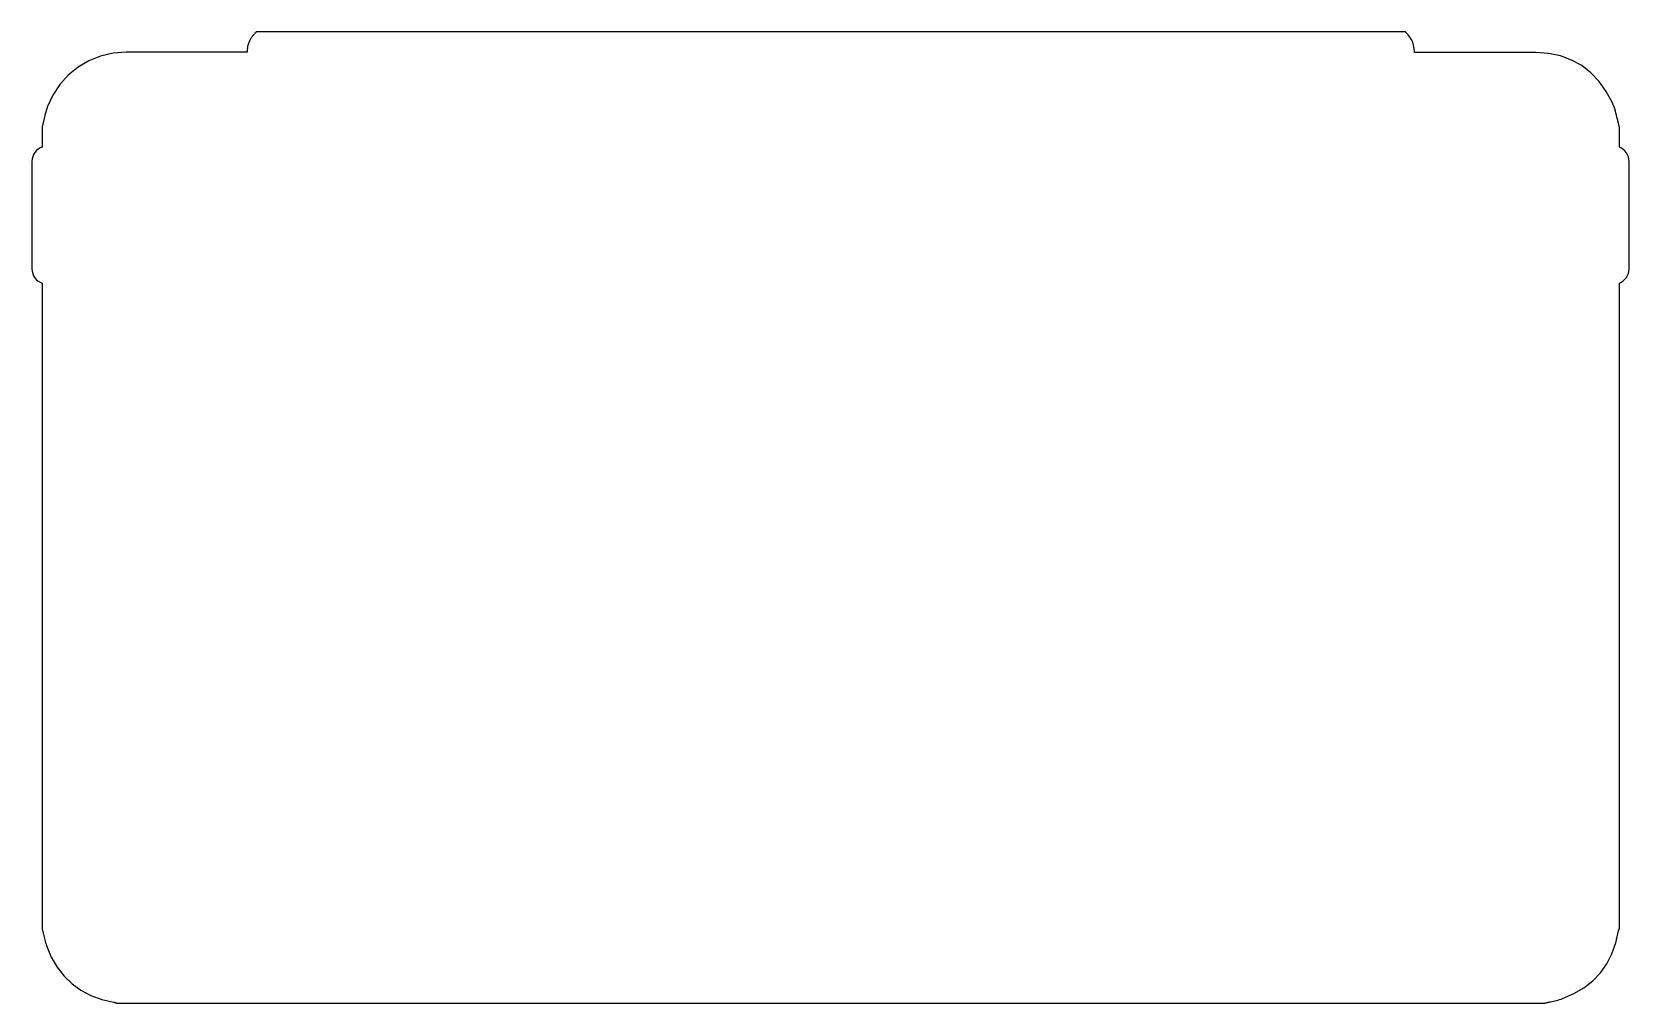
# Model space of a CAD drawing. Extents: x -49.7 to 49.7, y -10.8 to 49.7.
import ezdxf

# ---------------------------------------------------------------- set-up
doc = ezdxf.new("R2010")
doc.units = 0
doc.header["$MEASUREMENT"] = 0
doc.layers.add('OUTLINE', color=7, linetype='CONTINUOUS')

msp = doc.modelspace()

# ---------------------------------------------------------------- linework, layer by layer
at = {"layer": 'OUTLINE'}
msp.add_lwpolyline([(49.114, 42.499), (49.114, 42.654), (49.114, 42.808), (49.114, 42.962), (49.114, 43.117), (49.114, 43.271), (49.114, 43.425), (49.114, 43.58), (49.114, 43.734), (49.114, 43.745), (49.113, 43.756), (49.113, 43.766), (49.111, 43.777), (49.11, 43.788), (49.108, 43.799), (49.105, 43.809), (49.102, 43.82), (49.088, 43.872), (49.074, 43.925), (49.06, 43.978), (49.047, 44.031), (49.034, 44.084), (49.021, 44.137), (49.008, 44.19), (48.995, 44.243), (48.964, 44.369), (48.933, 44.497), (48.9, 44.624), (48.864, 44.751), (48.825, 44.878), (48.782, 45.005), (48.734, 45.13), (48.681, 45.253), (48.302, 45.969), (47.856, 46.596), (47.346, 47.132), (46.774, 47.575), (46.142, 47.925), (45.453, 48.18), (44.707, 48.339), (43.908, 48.399), (42.964, 48.4), (42.019, 48.4), (41.075, 48.4), (40.13, 48.401), (39.186, 48.401), (38.241, 48.402), (37.297, 48.402), (36.353, 48.402), (36.353, 48.41), (36.353, 48.418), (36.354, 48.425), (36.355, 48.433), (36.355, 48.44), (36.356, 48.448), (36.356, 48.455), (36.356, 48.463), (36.348, 48.62), (36.323, 48.774), (36.283, 48.924), (36.225, 49.072), (36.152, 49.216), (36.063, 49.356), (35.957, 49.492), (35.836, 49.625), (35.83, 49.631), (35.824, 49.637), (35.818, 49.643), (35.813, 49.649), (35.807, 49.655), (35.801, 49.66), (35.795, 49.666), (35.789, 49.672), (26.846, 49.672), (17.903, 49.672), (8.959, 49.672), (0.016, 49.672), (-8.927, 49.672), (-17.87, 49.672), (-26.814, 49.672), (-35.757, 49.672), (-35.763, 49.666), (-35.769, 49.66), (-35.775, 49.654), (-35.78, 49.648), (-35.786, 49.642), (-35.792, 49.636), (-35.798, 49.629), (-35.804, 49.623), (-35.835, 49.59), (-35.865, 49.557), (-35.895, 49.524), (-35.924, 49.491), (-35.951, 49.457), (-35.979, 49.423), (-36.005, 49.389), (-36.031, 49.354), (-36.053, 49.321), (-36.074, 49.289), (-36.093, 49.258), (-36.111, 49.228), (-36.127, 49.199), (-36.141, 49.172), (-36.154, 49.145), (-36.166, 49.12), (-36.181, 49.088), (-36.195, 49.057), (-36.208, 49.027), (-36.221, 48.997), (-36.232, 48.968), (-36.242, 48.94), (-36.25, 48.912), (-36.258, 48.885), (-36.274, 48.828), (-36.288, 48.769), (-36.299, 48.711), (-36.307, 48.651), (-36.313, 48.591), (-36.317, 48.531), (-36.318, 48.47), (-36.317, 48.409), (-37.258, 48.409), (-38.199, 48.409), (-39.139, 48.409), (-40.08, 48.409), (-41.021, 48.409), (-41.962, 48.409), (-42.902, 48.409), (-43.843, 48.409), (-44.661, 48.346), (-45.442, 48.165), (-46.175, 47.873), (-46.849, 47.477), (-47.455, 46.985), (-47.983, 46.402), (-48.422, 45.737), (-48.762, 44.996), (-48.798, 44.893), (-48.83, 44.791), (-48.86, 44.688), (-48.888, 44.586), (-48.914, 44.483), (-48.938, 44.381), (-48.962, 44.279), (-48.985, 44.178), (-48.995, 44.132), (-49.005, 44.087), (-49.016, 44.041), (-49.026, 43.995), (-49.037, 43.949), (-49.048, 43.904), (-49.059, 43.858), (-49.071, 43.813), (-49.073, 43.803), (-49.075, 43.793), (-49.077, 43.784), (-49.078, 43.774), (-49.079, 43.764), (-49.08, 43.754), (-49.08, 43.744), (-49.081, 43.734), (-49.081, 43.581), (-49.081, 43.428), (-49.081, 43.275), (-49.081, 43.122), (-49.081, 42.969), (-49.081, 42.816), (-49.081, 42.663), (-49.081, 42.51), (-49.214, 42.451), (-49.336, 42.373), (-49.445, 42.278), (-49.538, 42.168), (-49.613, 42.045), (-49.67, 41.91), (-49.705, 41.766), (-49.717, 41.614), (-49.717, 40.778), (-49.717, 39.943), (-49.717, 39.107), (-49.717, 38.272), (-49.717, 37.436), (-49.717, 36.601), (-49.717, 35.765), (-49.717, 34.93), (-49.705, 34.777), (-49.67, 34.633), (-49.613, 34.498), (-49.538, 34.375), (-49.445, 34.265), (-49.336, 34.171), (-49.214, 34.093), (-49.081, 34.033), (-49.081, 29.019), (-49.081, 24.004), (-49.081, 18.989), (-49.081, 13.974), (-49.081, 8.959), (-49.081, 3.944), (-49.081, -1.071), (-49.081, -6.086), (-49.08, -6.096), (-49.08, -6.105), (-49.079, -6.115), (-49.078, -6.124), (-49.077, -6.134), (-49.075, -6.144), (-49.073, -6.153), (-49.071, -6.162), (-49.062, -6.201), (-49.053, -6.24), (-49.044, -6.279), (-49.035, -6.318), (-49.026, -6.357), (-49.017, -6.396), (-49.009, -6.435), (-49, -6.474), (-48.981, -6.562), (-48.961, -6.651), (-48.94, -6.74), (-48.918, -6.83), (-48.894, -6.92), (-48.869, -7.01), (-48.841, -7.1), (-48.811, -7.189), (-48.511, -7.897), (-48.145, -8.529), (-47.715, -9.084), (-47.221, -9.563), (-46.663, -9.964), (-46.042, -10.288), (-45.359, -10.533), (-44.614, -10.7), (-44.609, -10.702), (-44.604, -10.704), (-44.598, -10.706), (-44.593, -10.708), (-44.588, -10.711), (-44.583, -10.713), (-44.577, -10.715), (-44.572, -10.718), (-44.566, -10.72), (-44.56, -10.723), (-44.554, -10.725), (-44.548, -10.728), (-44.542, -10.73), (-44.535, -10.733), (-44.529, -10.736), (-44.523, -10.738), (-44.509, -10.743), (-44.495, -10.748), (-44.48, -10.752), (-44.466, -10.755), (-44.451, -10.758), (-44.436, -10.759), (-44.421, -10.76), (-44.406, -10.761), (-33.3, -10.761), (-22.194, -10.761), (-11.089, -10.761), (0.017, -10.761), (11.122, -10.761), (22.228, -10.761), (33.334, -10.761), (44.439, -10.761), (44.449, -10.761), (44.458, -10.76), (44.468, -10.759), (44.477, -10.758), (44.487, -10.757), (44.496, -10.756), (44.505, -10.754), (44.514, -10.752), (44.552, -10.743), (44.59, -10.734), (44.629, -10.725), (44.667, -10.717), (44.705, -10.708), (44.744, -10.7), (44.782, -10.692), (44.821, -10.683), (44.914, -10.663), (45.008, -10.643), (45.102, -10.621), (45.197, -10.598), (45.292, -10.573), (45.386, -10.546), (45.481, -10.516), (45.575, -10.483), (46.28, -10.176), (46.908, -9.805), (47.46, -9.371), (47.935, -8.875), (48.332, -8.317), (48.652, -7.697), (48.893, -7.016), (49.056, -6.274), (49.057, -6.273), (49.057, -6.273), (49.058, -6.272), (49.058, -6.271), (49.059, -6.269), (49.06, -6.268), (49.061, -6.266), (49.062, -6.264), (49.063, -6.261), (49.065, -6.257), (49.068, -6.252), (49.071, -6.246), (49.074, -6.24), (49.077, -6.235), (49.079, -6.23), (49.081, -6.228), (49.088, -6.211), (49.095, -6.194), (49.101, -6.177), (49.106, -6.159), (49.109, -6.141), (49.112, -6.123), (49.114, -6.104), (49.114, -6.086), (49.114, -1.07), (49.114, 3.947), (49.114, 8.963), (49.114, 13.979), (49.114, 18.995), (49.114, 24.011), (49.114, 29.028), (49.114, 34.044), (49.241, 34.106), (49.357, 34.185), (49.46, 34.28), (49.548, 34.388), (49.619, 34.509), (49.673, 34.641), (49.706, 34.782), (49.717, 34.93), (49.717, 35.765), (49.717, 36.601), (49.717, 37.436), (49.717, 38.272), (49.717, 39.107), (49.717, 39.943), (49.717, 40.778), (49.717, 41.614), (49.706, 41.762), (49.673, 41.902), (49.619, 42.034), (49.548, 42.155), (49.46, 42.264), (49.357, 42.358), (49.241, 42.438), (49.114, 42.499), (49.114, 42.499)], dxfattribs=at)

doc.saveas('drawing.dxf')
